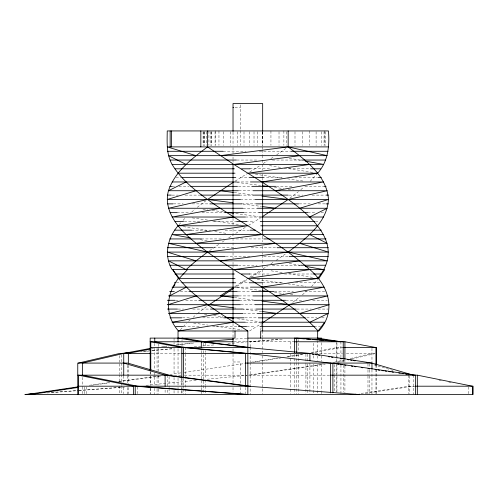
<?xml version="1.0" encoding="UTF-8"?>
<svg xmlns="http://www.w3.org/2000/svg" width="498" height="498" viewBox="0 0 498 498"><rect width="100%" height="100%" fill="white"/><g stroke="black" fill="none" stroke-linecap="round" stroke-linejoin="round"><path stroke-width="0.37" stroke-dasharray="2.49 1.87" d="M260.771 330.249L261.095 327.323M261.263 325.866L261.425 324.403M311.487 286.599L317.936 279.478M179.043 224.691L181.06 222.5M183.071 220.309L185.088 218.118M310.111 181.409L316.66 174.288M180.326 329.881L186.464 323.308M302.311 294.884L306.363 291.274M191.618 212.154L194.93 209.228M300.773 189.75L304.085 186.831M188.599 321.241L190.273 319.778M193.062 317.344L196.411 314.419M292.737 302.373L299.952 296.839M197.245 207.336L205.724 200.875M289.973 198.104L298.458 191.649M197.525 313.447L207.286 306.065M276.695 154.785L286.244 148.211M209.453 250.774L219.002 244.194M276.06 260.41L286.244 253.401M263.143 163.593L267.021 161.091M270.9 158.582L273.483 156.914M222.214 242.065L224.803 240.397M228.682 237.895L232.56 235.392M263.143 268.783L267.663 265.864M270.9 263.772L273.483 262.104M235.124 181.16L247.213 173.59M249.759 171.997L259.937 165.622M235.759 233.357L245.302 227.381M248.483 225.389L260.579 217.819M235.124 286.35L247.213 278.78M249.759 277.187L259.937 270.812M251.446 277.187L261.618 270.812M249.535 330.977L261.618 323.407M236.799 286.35L247.631 279.577M333.604 362.376L344.884 359.737M350.15 358.51L371.962 353.418M337.588 362.376L345.861 360.44M351.881 359.039L374.446 353.767M151.94 348.837L153.452 348.55M311.219 352.416L336.953 347.548M310.665 353.275L340.937 347.548M250.911 362.239L278.494 357.95M286.923 356.636L302.242 354.252M253.214 362.239L280.791 357.95M287.688 356.873L304.546 354.252M361.087 393.42L409.35 386.199M365.071 393.42L413.334 386.199M169.706 374.496L181.197 372.815M184.26 372.373L244.786 363.528M249.38 374.944L322.934 364.194M250.152 375.168L325.231 364.194M89.26 385.278L109.946 382.52M118.375 381.4L158.974 375.984M91.557 385.278L109.946 382.825M119.14 381.599L161.277 375.984M161.632 346.695L166.973 346.035M176.13 344.896L191.388 343.004M163.929 346.695L168.511 346.129M178.427 344.896L193.691 343.004M146.014 385.346L196.162 380.335M206.963 379.258L247.076 375.249M144.42 351.246L151.311 350.592M152.077 350.517L171.997 348.637M140.592 351.825L142.123 351.675M142.889 351.607L149.02 351.028M152.083 350.735L174.3 348.637M194.22 346.764L201.883 346.054M202.649 345.979L215.671 344.765M227.928 343.626L247.848 341.771M235.641 339.063L247.089 338.161M249.374 341.647L279.895 339.244M282.198 339.244L250.152 341.771L250.152 346.826M51.132 392.486L78.136 390.469M78.908 390.407L122.11 387.176M47.26 392.947L78.118 390.644M78.889 390.581L124.407 387.176M235.012 107.493L240.441 107.493M223.123 151.28L246.08 151.28M259.302 151.28L290.409 151.28M236.805 160.045L257.441 160.045M272.362 160.045L301.632 160.045M249.654 168.81L270.377 168.81M284.221 168.81L309.781 168.81M175.975 177.574L181.372 177.574M240.048 177.574L249.336 177.574M262.16 177.574L282.279 177.574M294.723 177.574L317.543 177.574M236.905 181.957L249.386 181.957M172.065 186.345L175.203 186.345M178.981 186.345L189.209 186.345M238.461 186.345L251.727 186.345M276.253 186.345L293.527 186.345M305.044 186.345L322.953 186.345M238.779 190.728L251.882 190.728M172.059 195.11L178.234 195.11M185.156 195.11L199.841 195.11M239.339 195.11L254.073 195.11M288.772 195.11L302.909 195.11M312.109 195.11L325.287 195.11M240.441 199.493L254.827 199.493M173.385 203.875L183.127 203.875M192.234 203.875L209.44 203.875M241.605 203.875L256.146 203.875M299.223 203.875L310.148 203.875M318.222 203.875L325.941 203.875M243.049 208.257L256.769 208.257M177.076 212.64L190.298 212.64M201.951 212.64L224.474 212.64M244.649 212.64L257.858 212.64M307.82 212.64L315.632 212.64M321.036 212.64L324.154 212.64M245.545 217.022L258.032 217.022M184.279 221.405L200.682 221.405M212.82 221.405L236.824 221.405M245.819 221.405L254.098 221.405M315.383 221.405L319.374 221.405M191.388 230.169L210.716 230.169M225.133 230.169L249.317 230.169M201.316 238.934L223.135 238.934M236.177 238.934L263.193 238.934M213.673 247.705L235.529 247.705M251.229 247.705L276.676 247.705M225.737 256.47L250.494 256.47M263.722 256.47L289.182 256.47M238.461 265.235L257.105 265.235M272.281 265.235L300.244 265.235M249.181 274L270.084 274M284.489 274L312.669 274M176.479 282.764L181.322 282.764M240.316 282.764L248.533 282.764M262.446 282.764L282.777 282.764M295.507 282.764L319.604 282.764M236.905 287.147L249.492 287.147M180.301 291.529L188.91 291.529M238.088 291.529L251.222 291.529M274.404 291.529L293.316 291.529M304.832 291.529L325.835 291.529M238.878 295.918L252.094 295.918M175.663 300.3L178.938 300.3M185.729 300.3L198.895 300.3M239.339 300.3L253.513 300.3M285.97 300.3L303.469 300.3M312.676 300.3L327.391 300.3M240.883 304.683L255.262 304.683M178.023 309.065L183.6 309.065M192.763 309.065L209.826 309.065M241.636 309.065L256.009 309.065M296.864 309.065L311.312 309.065M318.01 309.065L328.045 309.065M243.553 313.447L256.819 313.447M182.48 317.83L191.164 317.83M202.674 317.83L223.166 317.83M244.916 317.83L257.889 317.83M306.83 317.83L316.971 317.83M321.602 317.83L325.493 317.83M245.545 322.212L258.692 322.212M183.538 326.595L200.513 326.595M212.528 326.595L238.05 326.595M246.859 326.595L254.291 326.595M314.132 326.595L320.575 326.595M233.886 341.771L247.076 341.771M248.614 341.771L294.393 341.771M336.337 347.548L343.234 347.548M151.66 353.418L181.166 353.418M315.234 353.418L342.487 353.418M346.365 353.418L376.569 353.418M233.027 361.978L240.441 361.978L240.441 384.4M174.387 375.168L181.347 375.168M184.441 375.168L247.076 375.168M248.614 375.168L329.819 375.168M408.734 386.199L414.89 386.199M234.16 192.521L254.217 195.11M243.024 204.074L261.537 206.465M234.247 297.511L253.513 300.001M234.309 307.932L235.834 308.125M241.941 308.916L261.792 311.474M204.429 314.363L208.27 314.873M213.642 315.589L222.849 316.809M237.434 318.745L258.151 321.496M236.911 182.368L260.635 185.53M274.41 187.36L283.599 188.586M288.186 189.196L293.546 189.912M202.916 209.172L207.51 209.789M212.104 210.399L224.349 212.03M235.828 213.555L258.02 216.512M237.054 287.352L261.475 290.614M274.448 292.345L283.605 293.571M290.471 294.486L295.053 295.102M193.616 323.078L208.17 325.132M215.833 326.215L241.879 329.894M255.474 174.275L282.161 178.066M287.495 178.819L303.506 181.091M192.197 217.887L208.208 220.16M214.302 221.025L240.223 224.704M257.217 279.478L282.565 283.094M287.944 283.86L305.61 286.381M269.493 165.629L280.965 167.428M288.61 168.629L313.074 172.476M183.389 226.627L207.087 230.35M214.738 231.551L226.97 233.475M271.111 270.819L282.497 272.618M288.566 273.583L314.375 277.66M289.189 158.165L301.427 160.393M200.395 239.7L207.274 240.957M289.189 263.355L299.896 265.303M439.031 380.304L441.296 380.758M448.854 382.271L451.12 382.719M373.892 364.804L393.837 370.637M468.5 386.946L468.5 393.7M413.334 375.168L413.334 394.447M409.35 375.903L409.35 393.7M408.734 375.168L408.734 393.7M376.569 365.028L376.569 393.688M375.953 365.028L375.953 393.688M371.962 348.283L371.962 363.079M371.962 369.672L371.962 394.447M369.665 363.833L369.665 369.124M369.665 369.877L369.665 374.415M369.665 375.94L369.665 394.447M367.978 363.833L367.978 369.124M367.978 369.877L367.978 375.168M367.978 375.94L367.978 394.447M344.921 359.849L344.921 362.158M344.921 366.005L344.921 392.91M343.234 359.849L343.234 362.158M343.234 365.233L343.234 392.144M340.937 341.771L340.937 359.083M340.937 359.612L340.937 362.158M340.937 365.028L340.937 393.681M336.953 343.215L336.953 362.158M336.953 362.93L336.953 392.144M336.337 341.771L336.337 363.696M336.337 364.468L336.337 392.144M334.575 364.586L334.575 374.415M334.575 375.168L334.575 391.366M325.686 131.696L325.686 145.379M324.186 130.937L324.186 145.379M324.042 131.696L324.042 145.379M321.776 131.696L321.776 145.379M321.652 342.736L321.652 361.255M321.652 364.343L321.652 390.588M321.652 391.36L321.652 393.675M317.662 340.42L317.662 355.08M317.662 355.852L317.662 360.484M317.662 364.343L317.662 393.675M316.099 131.696L316.099 145.379M313.678 343.321L313.678 352.615M313.678 355.715L313.678 359.587M313.678 364.237L313.678 393.675M309.905 363.079L309.905 393.688M309.656 130.937L309.656 145.379M307.608 354.159L307.608 362.332M307.608 363.839L307.608 393.688M305.921 354.159L305.921 362.332M305.921 363.079L305.921 393.688M302.572 131.696L302.572 145.379M298.377 339.568L298.377 341.771M298.377 343.321L298.377 351.065M298.377 354.165L298.377 361.915M298.377 362.687L298.377 393.675M296.696 354.165L296.696 358.037M296.696 358.815L296.696 361.915M296.696 362.687L296.696 393.675M294.997 131.696L294.997 145.379M294.393 354.165L294.393 393.675M290.409 341.771L290.409 350.293M290.409 354.165L290.409 361.915M290.409 362.687L290.409 388.253M290.409 389.025L290.409 393.675M286.699 131.696L286.699 145.379M283.879 130.937L283.879 145.379M279.017 131.696L279.017 145.379M270.943 130.937L270.943 145.379M262.67 132.188L262.67 145.348M262.67 146.898L262.67 149.219M262.67 149.991L262.67 154.629M262.67 155.407L262.67 159.273M262.67 160.045L262.67 170.098M262.67 173.97L262.67 180.158M262.67 236.015L262.67 241.86M262.67 246.242L262.67 250.625M262.67 252.86L262.67 254.403M262.67 255.181L262.67 259.819M262.67 260.591L262.67 264.463M262.67 265.235L262.67 285.342M262.67 330.977L262.67 337.171M262.67 337.943L262.67 352.652M262.67 355.746L262.67 361.94M262.67 362.712L262.67 393.675M262.396 131.696L262.396 145.379M262.191 131.696L262.191 145.379M257.553 131.696L257.553 145.379M254.017 131.696L254.017 145.379M250.152 347.548L250.152 362.158M250.152 362.706L250.152 394.447M249.473 131.696L249.473 145.379M245.551 387.506L245.551 393.688M244.008 131.696L244.008 145.379M240.441 104.866L240.441 129.897M240.441 130.675L240.441 145.354M240.441 387.494L240.441 392.903M237.745 131.696L237.745 145.379M233.027 132.219L233.027 145.354M233.027 147.626L233.027 153.471M233.027 157.125L233.027 159.316M233.027 160.045L233.027 162.236M233.027 218.056L233.027 225.015M233.027 228.881L233.027 237.39M233.027 238.162L233.027 242.028M233.027 242.806L233.027 247.444M233.027 248.216L233.027 250.538M233.027 252.816L233.027 258.661M233.027 262.315L233.027 264.506M233.027 265.235L233.027 267.426M233.027 323.333L233.027 329.552M233.027 330.33L233.027 337.327M233.027 348.88L233.027 351.196M233.027 354.271L233.027 382.85M233.027 387.494L233.027 392.131M230.811 131.696L230.811 145.379M223.347 131.696L223.347 145.379M218.958 130.937L218.958 145.379M215.51 130.937L215.51 145.379M215.055 131.696L215.055 145.379M211.818 131.696L211.818 145.379M211.694 131.696L211.694 145.379M210.517 131.696L210.517 145.379M208.93 130.937L208.93 145.379M206.265 131.696L206.265 145.379M205.294 343.215L205.294 347.548M205.294 350.623L205.294 352.161M205.294 352.933L205.294 379.071M205.294 379.843L205.294 385.222M205.294 385.994L205.294 393.681M204.541 131.696L204.541 145.379M204.105 131.696L204.105 145.379M203.607 343.215L203.607 346.826M203.607 350.623L203.607 393.681M203.234 131.696L203.234 145.379M203.084 131.696L203.084 145.379M201.304 350.623L201.304 353.698M201.304 354.47L201.304 379.843M201.304 380.609L201.304 386.759M201.304 387.531L201.304 393.681M185.791 347.548L185.791 352.684M185.791 354.19L185.791 394.447M183.494 378.194L183.494 385.159M183.494 385.931L183.494 388.253M183.494 389.031L183.494 393.675M182.019 339.568L182.019 341.037M182.019 343.321L182.019 346.421M182.019 378.181L182.019 386.703M182.019 387.475L182.019 389.803M182.019 390.575L182.019 393.675M181.807 378.194L181.807 386.709M181.807 387.481L181.807 389.803M181.807 390.581L181.807 393.675M178.035 342.736L178.035 345.052M178.035 348.743L178.035 375.15M178.035 378.181L178.035 386.728M178.035 387.475L178.035 389.816M178.035 390.575L178.035 393.675M174.051 338.105L174.051 344.28M174.051 348.911L174.051 374.378M174.051 377.465L174.051 385.184M174.051 390.588L174.051 393.675M169.09 376.637L169.09 385.458M169.09 386.199L169.09 387.699M169.09 388.446L169.09 393.7M167.409 375.168L167.409 386.199M167.409 389.946L167.409 393.7M165.106 389.946L165.106 393.7M158.75 344.093L158.75 346.421M158.75 347.193L158.75 371.222M158.75 375.859L158.75 385.159M158.75 389.025L158.75 393.675M157.063 347.548L157.063 370.45M157.063 375.865L157.063 385.159M157.063 389.031L157.063 394.447M154.766 343.321L154.766 347.965M154.766 348.283L154.766 369.846M154.766 372.759L154.766 385.222M154.766 388.253L154.766 394.447M150.776 371.981L150.776 385.222M150.776 388.253L150.776 393.681M150.159 371.384L150.159 385.222M150.159 388.253L150.159 393.681M137.523 386.946L137.523 393.7M128.335 365.345L128.335 374.415M128.335 374.552L128.335 383.74M128.335 387.506L128.335 393.688M127.718 365.345L127.718 375.318M127.718 375.94L127.718 383.74M127.718 387.506L127.718 394.447M123.734 375.94L123.734 382.209M123.734 387.506L123.734 393.688M121.431 354.9L121.431 362.332M121.431 363.079L121.431 373.793M121.431 374.552L121.431 382.209M121.431 382.974L121.431 385.265M121.431 386.031L121.431 393.688M119.75 355.647L119.75 362.332M119.75 363.839L119.75 373.793M119.75 374.552L119.75 381.443M119.75 386.031L119.75 393.688M86.347 386.946L86.347 393.7M84.666 386.946L84.666 393.7M82.363 377.372L82.363 386.741M82.363 386.946L82.363 393.7"/><path stroke-width="0.75" d="M309.607 269.617C278.986 241.592 241.02 223.639 207.542 199.493C194.164 189.595 180.699 178.95 172.096 164.427C166.245 154.218 167.129 142.254 167.235 130.937L328.462 130.937C329.657 145.808 328.089 161.632 317.662 173.192L261.848 181.957L233.848 164.427L207.542 146.898L207.542 130.937M247.848 347.367L247.848 330.977L233.867 322.212L178.458 330.977C164.527 315.365 165.915 294.312 178.458 278.382L172.657 269.617L179.305 278.382L187.485 269.617M207.542 146.898C191.948 158.657 174.904 171.455 168.461 190.728C163.798 207.542 174.443 223.44 186.096 234.552C226.204 271.883 280.741 290.415 318.085 330.977L318.925 330.977C336.903 310.926 328.618 285.597 309.905 269.617L247.848 278.382L318.925 278.382L324.733 269.617L172.096 269.617C163.612 255.518 167.633 237.708 178.035 225.787L233.848 217.022M220.278 260.852L288.155 252.088C305.542 238.785 326.949 223.334 328.462 199.493C326.949 175.645 305.542 160.2 288.155 146.898L220.278 155.662M317.662 278.382C352.758 236.27 291.529 201.528 261.848 181.957M173.236 287.147L174.966 284.644M318.085 330.977L324.733 322.212L259.116 322.212M275.419 243.323L207.542 252.088L196.031 260.852L186.096 269.617L168.461 260.852L327.242 260.852L288.155 252.088M207.896 305.604L233.581 288.404M262.253 323.009L289.095 305.118M242.819 208.257L168.461 208.257L207.542 199.493L233.207 182.38M262.496 216.605L288.155 199.493L327.242 190.728L252.878 190.728M220.278 295.918L233.207 287.564M169.457 295.918L186.401 287.147C200.719 300.742 217.296 311.605 233.867 322.212M186.096 181.957L168.461 190.728L238.393 190.728M309.607 217.022L327.242 208.257L257.304 208.257M309.905 322.212L328.226 313.447L257.304 313.447M168.081 304.683L196.231 295.918M196.031 190.728L167.235 199.493L240.441 199.493M299.665 208.257L328.462 199.493L255.262 199.493M299.864 313.447L329.303 304.683L255.262 304.683M78.379 363.079L119.75 353.418L150.994 353.418M169.158 313.447L207.66 304.683M288.267 304.683L327.933 295.918L252.878 295.918M150.981 348.264L123.734 353.418L82.363 363.079L82.363 375.168L137.523 386.199L247.848 394.447L247.848 386.199L165.106 375.168L123.734 363.079M127.718 353.418L150.421 349.123M172.657 322.212L220.328 313.447M275.419 190.728L323.6 181.957L250.407 181.957M220.278 208.257L172.096 217.022L245.296 217.022M275.469 295.918L324.154 287.147L250.407 287.147M261.861 287.147L318.085 278.382M77.769 386.884L27.203 394.447L32.6 394.049M31.187 394.447L77.918 387.456M354.19 394.447L355.721 394.223M359.705 394.223L358.174 394.447L247.848 386.199M309.607 164.427L247.848 173.192L317.662 173.192M186.096 234.552L247.848 225.787L178.035 225.787M233.848 164.427L299.665 155.662M196.031 243.323L261.848 234.552M233.848 269.617L299.665 260.852M121.431 353.418L129.86 352.621M127.563 353.051L123.734 353.418L123.734 375.168M202.07 341.709L233.35 339.244M32.613 393.874L24.9 394.447L473.1 394.447L473.1 386.199L415.332 386.199M233.027 107.493L233.531 107.493M328.462 146.898L167.235 146.898L196.031 155.662M167.552 151.28L223.036 151.28M290.938 151.28L327.989 151.28M170.104 160.045L227.424 160.045M227.791 160.045L236.338 160.045M301.601 160.045L325.431 160.045M172.096 164.427L323.6 164.427L305.249 161.091M175.022 168.81L234.415 168.81M241.655 168.81L250.17 168.81M310.559 168.81L320.519 168.81M178.035 173.192L235.012 173.192M182.063 177.574L235.822 177.574M249.411 177.574L263.436 177.574M318.315 177.574L321.353 177.574M172.096 181.957L236.581 181.957M169.762 186.345L172.065 186.345M190.765 186.345L237.484 186.345M251.932 186.345L275.718 186.345M323.725 186.345L326.047 186.345M167.434 195.11L171.287 195.11M200.57 195.11L239.395 195.11M254.385 195.11L288.105 195.11M326.053 195.11L328.375 195.11M167.434 203.875L172.949 203.875M209.845 203.875L241.692 203.875M256.377 203.875L298.632 203.875M325.991 203.875L328.257 203.875M170.104 212.64L177.095 212.64M224.474 212.64L244.107 212.64M258.499 212.64L307.82 212.64M259.116 217.022L323.6 217.022M175.022 221.405L183.519 221.405M236.805 221.405L246.628 221.405M260.224 221.405L314.618 221.405M260.684 225.787L317.662 225.787M174.4 230.169L191.413 230.169M250.089 230.169L255.493 230.169M261.394 230.169L321.353 230.169M323.6 234.552L172.096 234.552L190.454 237.895M169.7 238.934L201.316 238.934M263.903 238.934L326.047 238.934M167.378 247.705L212.926 247.705M277.062 247.705L328.375 247.705M167.496 256.47L225.14 256.47M289.182 256.47L328.257 256.47M170.048 265.235L237.683 265.235M300.611 265.235L325.704 265.235M174.966 274L234.359 274M241.443 274L249.959 274M313.279 274L320.787 274M178.035 278.382L235.012 278.382M174.4 282.764L175.937 282.764M181.876 282.764L235.759 282.764M249.199 282.764L262.446 282.764M172.096 287.147L236.581 287.147M169.7 291.529L174.312 291.529M188.91 291.529L237.428 291.529M251.727 291.529L273.956 291.529M168.461 295.918L238.393 295.918M167.378 300.3L175.084 300.3M198.97 300.3L239.339 300.3M254.173 300.3L285.572 300.3M167.235 304.683L240.441 304.683M167.496 309.065L177.462 309.065M210.449 309.065L241.636 309.065M256.333 309.065L296.105 309.065M168.461 313.447L242.819 313.447M170.048 317.83L181.702 317.83M223.639 317.83L244.051 317.83M258.288 317.83L305.349 317.83M172.096 322.212L245.296 322.212M175.838 326.595L182.778 326.595M238.299 326.595L246.572 326.595M260.012 326.595L314.406 326.595M247.848 330.977L178.035 330.977L178.035 341.771M247.848 338.105L321.652 338.105M150.159 341.771L233.114 341.771M294.393 341.771L344.921 341.771L375.953 347.548L375.953 365.028M150.776 347.548L250.152 347.548L203.607 341.771M342.929 347.548L376.569 347.548L376.569 365.028M181.807 353.418L309.905 353.418L371.962 363.079L413.334 375.168M245.551 363.079L371.962 363.079L371.962 369.124M77.763 375.168L169.09 375.168L128.459 363.291M330.591 375.168L417.324 375.168L472.484 386.199L472.484 394.447M78.379 386.199L250.152 386.199L167.409 375.168M245.551 394.447L135.226 386.199L135.226 394.447M298.209 338.403L294.393 338.105L294.393 352.615M299.734 338.522L304.309 338.883M306.6 339.063L310.416 339.362M312.707 339.543L317.282 339.904M318.807 340.028L323.389 340.389M325.673 340.57L329.489 340.869M331.78 341.049L335.596 341.348M337.887 341.528L340.937 341.771L317.662 338.105M178.035 338.105L201.304 341.771L247.848 347.548L309.905 353.418L309.905 360.845M332.122 363.303L247.848 353.418L185.791 347.548L154.766 341.771L154.766 338.105M220.278 190.728L233.394 192.421M261.929 196.106L288.155 199.493M207.542 199.493L232.996 202.779M262.309 206.564L275.419 208.257M221.915 295.918L233.475 297.412M261.985 301.097L288.958 304.583M209.123 304.683L233.55 307.832M262.552 311.574L277.056 313.447M225.152 317.114L233.593 318.234M261.985 322.007L263.523 322.212M262.166 185.729L269.823 186.75M225.88 212.235L233.531 213.25M262.234 290.714L269.866 291.735M333.66 363.528L335.191 363.745M337.488 364.082L339.02 364.306M340.551 364.53L342.082 364.754M344.386 365.09L345.917 365.314M351.277 366.098L352.814 366.323M354.346 366.547L355.877 366.771M361.237 367.555L362.768 367.779M368.134 368.564L369.665 368.788M375.031 369.572L376.563 369.796M378.094 370.02L379.625 370.244M381.922 370.58L383.46 370.805M384.991 371.029L386.523 371.253M388.82 371.589L390.351 371.813M391.882 372.037L393.42 372.261M398.78 373.039L400.311 373.263M401.842 373.488L403.374 373.712M405.677 374.048L407.208 374.272M408.74 374.496L410.271 374.72M312.202 354.128L313.734 354.371M315.265 354.607L316.803 354.844M318.334 355.086L319.865 355.323M328.294 356.636L329.825 356.873M331.357 357.116L332.888 357.352M340.551 358.541L342.082 358.784M347.448 359.618L348.98 359.855M350.511 360.098L352.042 360.334M353.574 360.571L355.105 360.813M366.603 362.6L368.134 362.837M316.647 278.021L318.925 278.382M317.431 338.696L334.7 341.416M182.019 338.105L205.294 341.771M305.249 266.281L323.6 269.617M207.542 252.088L168.461 243.323L327.242 243.323L309.607 234.552M299.665 243.323L328.462 252.088L167.235 252.088L196.031 260.852M186.096 164.427L168.461 155.662L327.242 155.662L288.155 146.898L288.155 130.937M178.458 278.382L186.401 287.147M417.324 375.168L417.324 394.447M415.637 394.447L415.637 375.168L332.894 363.079L332.894 392.91M344.921 341.771L344.921 359.083M343.234 359.083L343.234 341.771L296.696 338.105L296.696 352.615M330.591 363.079L330.591 392.91M317.662 339.568L317.662 330.977L260.684 330.977L260.684 338.105M262.67 131.416L262.67 103.553L233.027 103.553L233.027 131.447M262.67 181.702L262.67 234.552M262.67 286.892L262.67 330.977M247.848 347.548L247.848 386.031M245.551 386.031L245.551 353.418L183.494 347.548L183.494 377.416M235.012 330.977L235.012 338.105L150.159 338.105L150.159 370.618M233.027 164.427L233.027 216.506M233.027 269.617L233.027 321.783M233.027 338.105L233.027 345.805M201.304 341.771L201.304 347.548M200.843 130.937L200.843 146.898M181.807 377.416L181.807 347.548L150.776 341.771L150.776 370.618M171.511 130.937L171.511 146.898M170.154 130.937L170.154 146.898M165.106 375.168L165.106 386.199M133.539 394.447L133.539 386.199L78.379 375.168L78.379 394.447M128.335 353.418L128.335 363.079L77.763 363.079L77.763 394.447"/></g></svg>
